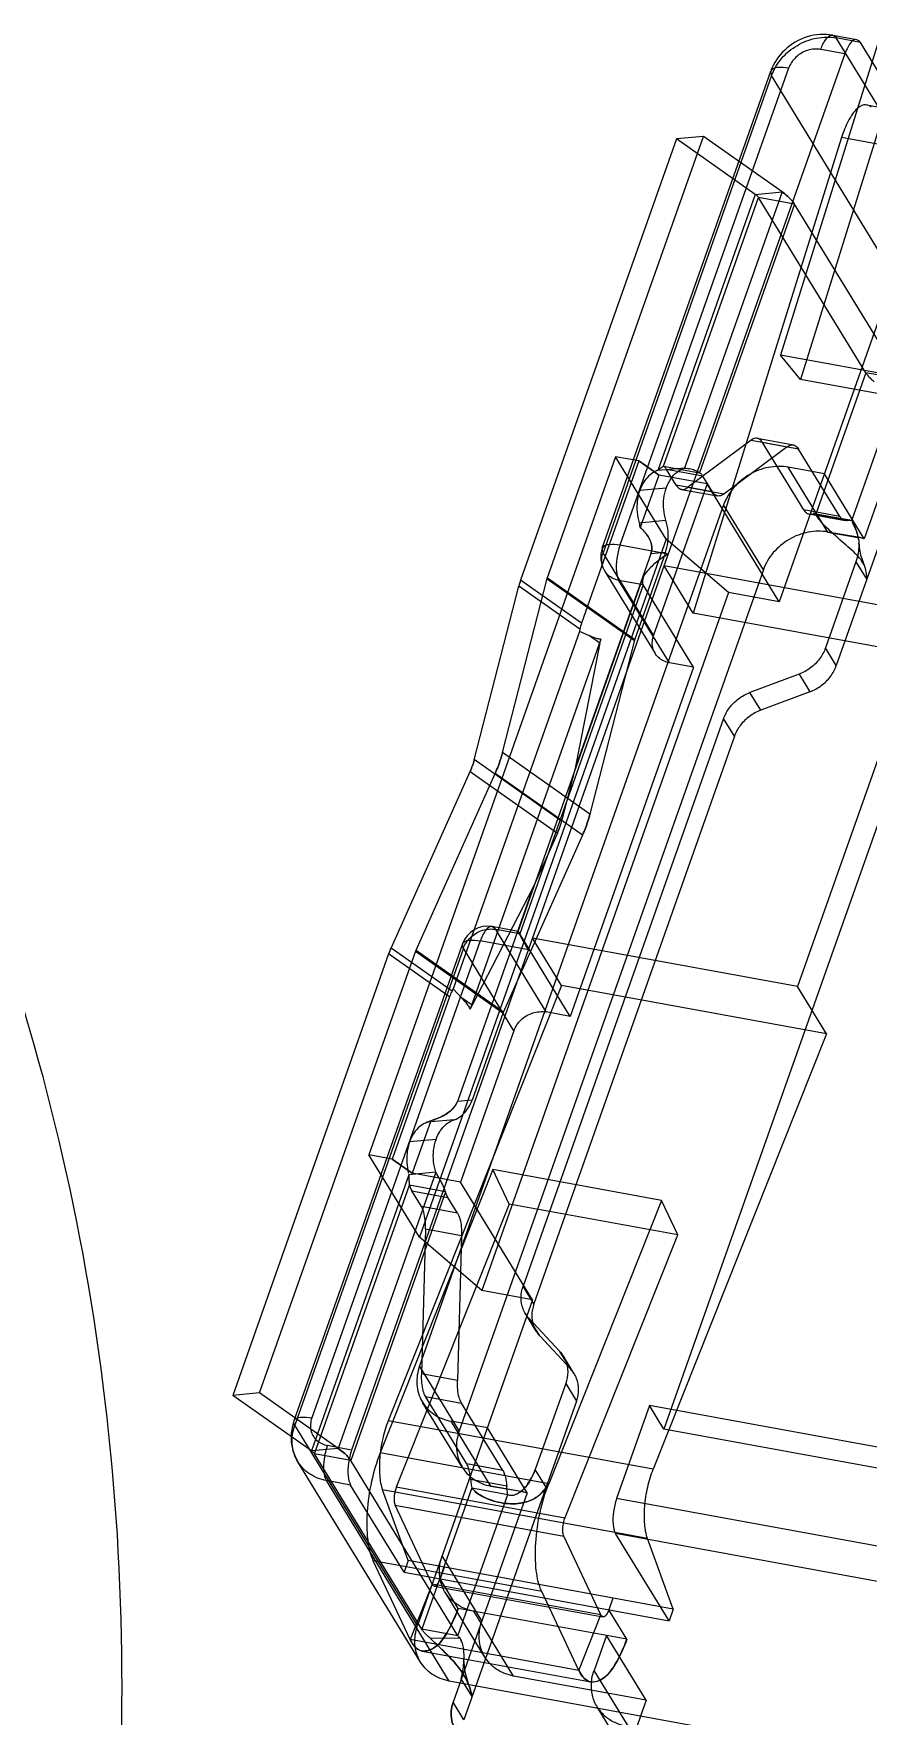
# Model space of a CAD drawing. Header units: millimetres. Extents: x 0 to 594, y 0 to 420.
# Drawn here: x 391.23 to 394.38, y 61.21 to 67.57 of the extents above; entities that cross this region are included whole.
import ezdxf

# ---------------------------------------------------------------- set-up
doc = ezdxf.new("R2010")
doc.units = ezdxf.units.MM
doc.header["$LTSCALE"] = 32.67
doc.layers.get('0').update_dxf_attribs({"linetype": 'CONTINUOUS'})

msp = doc.modelspace()

# ---------------------------------------------------------------- linework, layer by layer
at = {"color": 6, "linetype": 'CONTINUOUS'}
for p, q in [((394.2454, 67.568), (394.3364, 67.5513)), ((393.374, 65.6285), (394.0109, 67.4316)), ((394.3744, 67.3044), (395.376, 67.1211)), ((393.9598, 66.0442), (394.0964, 66.0192)), ((393.6734, 65.8513), (393.81, 65.8263)), ((394.155, 65.7581), (394.2916, 65.7331)), ((394.1766, 65.7594), (394.3132, 65.7344)), ((393.0561, 64.1796), (393.5279, 65.5154)), ((393.383, 65.5429), (393.5739, 65.2311)), ((393.0568, 64.1801), (392.9581, 64.1982)), ((392.8458, 64.1331), (392.2089, 62.3299)), ((393.1243, 62.6686), (393.0834, 62.7355)), ((393.2681, 62.5081), (393.2272, 62.575)), ((392.8449, 62.155), (392.6949, 62.4)), ((392.6873, 61.4181), (392.2237, 62.1755)), ((392.7389, 61.7058), (393.3763, 61.5891)), ((392.9305, 61.4369), (392.7805, 61.682)), ((392.6939, 61.4599), (393.3313, 61.3432)), ((393.5047, 61.0041), (393.3547, 61.2491))]:
    msp.add_line(p, q, dxfattribs=at)
at = {"color": 7, "linetype": 'CONTINUOUS'}
for p, q in [((394.3495, 67.5409), (394.2584, 67.5576)), ((394.7221, 66.8001), (394.2584, 67.5576)), ((394.2911, 67.4975), (392.4269, 62.2199)), ((394.4137, 67.5287), (394.0482, 66.3585)), ((394.2911, 67.4975), (394.2001, 67.5142)), ((394.5513, 67.2112), (394.3495, 67.5409)), ((394.078, 67.4429), (393.441, 65.6397)), ((394.4884, 67.4369), (394.1229, 66.2667)), ((394.0142, 67.415), (393.3772, 65.6118)), ((394.4778, 66.6576), (394.0142, 67.415)), ((393.655, 67.1763), (393.0656, 65.5079)), ((393.166, 65.5144), (393.7564, 67.1856)), ((393.7564, 67.1856), (393.655, 67.1763)), ((393.9526, 66.9663), (393.655, 67.1763)), ((394.2786, 67.1811), (393.7172, 65.3833)), ((394.054, 66.9756), (393.7564, 67.1856)), ((395.2802, 66.9978), (394.2786, 67.1811)), ((393.9526, 66.9663), (393.5838, 65.9222)), ((393.6056, 65.9391), (393.9643, 66.9548)), ((394.054, 66.9756), (393.6852, 65.9315)), ((394.1009, 66.9298), (393.7421, 65.9141)), ((393.9526, 66.9663), (394.0541, 66.9756)), ((394.1009, 66.9298), (393.9643, 66.9548)), ((394.37, 66.2922), (393.9643, 66.9548)), ((394.5065, 66.2672), (394.1009, 66.9298)), ((395.223, 66.8732), (393.6074, 62.2993)), ((394.4778, 66.6576), (394.0429, 65.4261)), ((394.6434, 66.4565), (394.3638, 65.6648)), ((394.6856, 66.2418), (394.0482, 66.3585)), ((394.1229, 66.2667), (394.0482, 66.3585)), ((394.6843, 66.3897), (394.2587, 65.1848)), ((394.37, 66.2922), (394.1813, 65.758)), ((394.5065, 66.2672), (394.37, 66.2922)), ((394.7603, 66.15), (394.1229, 66.2667)), ((394.3178, 65.733), (394.5065, 66.2672)), ((393.9368, 66.0372), (393.6964, 65.8583)), ((393.9368, 66.0372), (394.0734, 66.0122)), ((394.116, 66.0036), (393.9794, 66.0286)), ((394.1354, 65.7737), (393.9794, 66.0286)), ((393.4242, 65.9746), (392.4921, 63.3358)), ((393.5122, 65.9585), (393.4242, 65.9746)), ((393.6151, 65.6627), (393.4242, 65.9746)), ((394.0734, 66.0122), (393.833, 65.8333)), ((394.272, 65.7487), (394.116, 66.0036)), ((393.5122, 65.9585), (393.2957, 65.3456)), ((393.5122, 65.9585), (393.5712, 65.917)), ((393.571, 65.9169), (393.5122, 65.9585)), ((393.588, 65.905), (393.5179, 65.7066)), ((393.5712, 65.917), (393.588, 65.905)), ((393.588, 65.905), (393.5715, 65.917)), ((393.6852, 65.9315), (393.5838, 65.9222)), ((393.7701, 65.8717), (393.588, 65.905)), ((393.6056, 65.9391), (393.7421, 65.9141)), ((393.7539, 65.9016), (393.6173, 65.9266)), ((393.6538, 65.8669), (393.6173, 65.9266)), ((393.7904, 65.8419), (393.7539, 65.9016)), ((394.2137, 65.9099), (394.0772, 65.9349)), ((394.2272, 65.6899), (394.0772, 65.9349)), ((394.3638, 65.6648), (394.2137, 65.9099)), ((393.6158, 65.8563), (393.5156, 65.8471)), ((393.7701, 65.8717), (393.5682, 65.2999)), ((393.7904, 65.8419), (393.6538, 65.8669)), ((393.833, 65.8333), (393.6964, 65.8583)), ((394.0429, 65.4261), (393.7701, 65.8717)), ((393.8329, 65.7923), (392.6833, 62.5378)), ((393.9829, 65.5473), (393.8329, 65.7923)), ((394.272, 65.7487), (394.1354, 65.7737)), ((393.5134, 65.7251), (393.6144, 65.7344)), ((394.1658, 65.7587), (394.3024, 65.7337)), ((394.3178, 65.733), (394.1813, 65.758)), ((393.6151, 65.6627), (392.683, 63.0239)), ((393.8512, 65.4612), (393.6151, 65.6627)), ((394.3397, 65.6706), (394.2272, 65.6899)), ((394.2272, 65.6899), (394.3403, 65.6691)), ((393.5582, 65.6074), (393.2722, 64.7977)), ((393.5682, 65.2999), (393.3772, 65.6118)), ((393.6231, 65.6064), (393.441, 65.6397)), ((393.6131, 65.6125), (393.4962, 65.2814)), ((393.6131, 65.6125), (393.5582, 65.6074)), ((393.9829, 65.5473), (392.8334, 62.2927)), ((393.167, 65.5172), (393.4972, 65.2842)), ((394.6092, 65.379), (393.6076, 65.5624)), ((393.7172, 65.3833), (393.6076, 65.5624)), ((394.3327, 65.5769), (394.2178, 65.2517)), ((394.3327, 65.5769), (394.3736, 65.5101)), ((392.8902, 64.8288), (393.0588, 65.4856)), ((393.8512, 65.4612), (392.9191, 62.8224)), ((392.997, 64.856), (393.166, 65.5144)), ((393.2894, 65.3228), (393.0588, 65.4856)), ((393.5283, 65.4905), (393.0622, 64.1711)), ((393.2957, 65.3456), (393.0656, 65.5079)), ((393.4955, 65.2786), (393.1653, 65.5116)), ((393.5283, 65.4905), (393.4372, 65.5072)), ((393.6281, 65.1953), (393.4372, 65.5072)), ((393.7192, 65.1786), (393.5283, 65.4905)), ((394.0429, 65.4261), (393.8512, 65.4612)), ((394.7188, 65.1999), (393.7172, 65.3833)), ((394.6092, 65.379), (394.1121, 63.9717)), ((393.2876, 65.3135), (392.8108, 63.9635)), ((393.369, 65.285), (392.8749, 63.8862)), ((393.3651, 65.2694), (393.2722, 64.7977)), ((393.2894, 65.3228), (393.2876, 65.3135)), ((393.3254, 65.2974), (393.2876, 65.3135)), ((393.3651, 65.2694), (393.3254, 65.2974)), ((393.4962, 65.2814), (393.3271, 64.623)), ((394.2587, 65.1848), (394.2178, 65.2517)), ((393.7192, 65.1786), (393.2532, 63.8592)), ((393.7192, 65.1786), (393.6281, 65.1953)), ((394.1182, 65.153), (393.9322, 65.0832)), ((394.1182, 65.153), (394.1591, 65.0862)), ((393.9731, 65.0164), (393.9322, 65.0832)), ((394.1591, 65.0862), (393.9731, 65.0164)), ((393.8326, 64.9845), (393.0747, 62.8388)), ((393.8735, 64.9177), (393.8326, 64.9845)), ((393.8735, 64.9177), (393.1156, 62.772)), ((393.2206, 64.5969), (392.8905, 64.8299)), ((393.3271, 64.623), (392.997, 64.856)), ((392.5756, 64.1174), (392.8746, 64.7851)), ((392.6689, 64.107), (392.9693, 64.7774)), ((392.8746, 64.7851), (393.2048, 64.5521)), ((393.2994, 64.5445), (392.9693, 64.7774)), ((393.2722, 64.7977), (393.2206, 64.5969)), ((393.2994, 64.5445), (392.9991, 63.874)), ((393.2048, 64.5521), (393.1132, 64.3476)), ((393.1132, 64.3476), (392.8272, 63.5379)), ((393.1132, 64.3476), (392.8819, 63.9013)), ((393.0622, 64.1711), (392.9712, 64.1878)), ((393.1621, 63.8759), (392.9712, 64.1878)), ((392.8491, 64.1165), (392.2121, 62.3133)), ((392.9128, 64.1444), (392.2759, 62.3412)), ((392.8062, 63.9547), (392.5756, 64.1174)), ((393.04, 63.8046), (392.8491, 64.1165)), ((393.0949, 64.111), (392.9128, 64.1444)), ((393.2532, 63.8592), (393.0622, 64.1711)), ((394.1121, 63.9717), (393.1105, 64.155)), ((393.2201, 63.9759), (393.1105, 64.155)), ((392.5665, 64.0949), (391.9772, 62.4265)), ((392.0786, 62.4358), (392.6689, 64.107)), ((392.7966, 63.9326), (392.5665, 64.0949)), ((392.9981, 63.8712), (392.6679, 64.1042)), ((392.6702, 64.1098), (393.0003, 63.8768)), ((393.2201, 63.9759), (392.5653, 62.3307)), ((392.7966, 63.9326), (392.5801, 63.3196)), ((392.8108, 63.9635), (392.8062, 63.9547)), ((392.8421, 63.9293), (392.8108, 63.9635)), ((392.8819, 63.9013), (392.8421, 63.9293)), ((394.2217, 63.7926), (393.2201, 63.9759)), ((394.2217, 63.7926), (394.1121, 63.9717)), ((392.9991, 63.874), (392.8821, 63.5429)), ((393.2532, 63.8592), (393.1621, 63.8759)), ((393.04, 63.8046), (392.838, 63.2329)), ((394.2217, 63.7926), (393.5669, 62.1473)), ((392.8821, 63.5429), (392.8272, 63.5379)), ((392.726, 63.4646), (392.6559, 63.2662)), ((392.814, 63.4682), (392.7129, 63.4589)), ((392.7458, 63.3934), (392.6456, 63.3842)), ((392.5801, 63.3196), (392.4921, 63.3358)), ((392.683, 63.0239), (392.4921, 63.3358)), ((392.6391, 63.2782), (392.5801, 63.3196)), ((392.5801, 63.3196), (392.6389, 63.2781)), ((392.6436, 63.2605), (392.2748, 62.2164)), ((392.745, 63.2698), (392.3762, 62.2257)), ((392.9608, 63.2799), (392.5346, 62.2089)), ((392.6559, 63.2662), (392.6391, 63.2782)), ((392.6394, 63.2782), (392.6559, 63.2662)), ((392.745, 63.2698), (392.6436, 63.2605)), ((392.838, 63.2329), (392.6559, 63.2662)), ((393.1108, 62.7873), (392.838, 63.2329)), ((393.5982, 63.1632), (392.9608, 63.2799)), ((393.0219, 63.1497), (392.9608, 63.2799)), ((392.2866, 62.205), (392.6454, 63.2207)), ((392.7819, 63.1957), (392.4232, 62.18)), ((392.7819, 63.1957), (392.6454, 63.2207)), ((392.6541, 63.1998), (392.7907, 63.1748)), ((392.6906, 63.1401), (392.6541, 63.1998)), ((392.8272, 63.1151), (392.7907, 63.1748)), ((393.5982, 63.1632), (393.1719, 62.0923)), ((393.6593, 63.0331), (393.5982, 63.1632)), ((393.0219, 63.1497), (392.5957, 62.0788)), ((392.8272, 63.1151), (392.6906, 63.1401)), ((393.6593, 63.0331), (393.0219, 63.1497)), ((392.7059, 63.0542), (392.6903, 62.5081)), ((392.8425, 63.0292), (392.7059, 63.0542)), ((392.9191, 62.8224), (392.683, 63.0239)), ((392.8425, 63.0292), (392.8268, 62.4831)), ((393.2318, 61.9589), (393.6593, 63.0331)), ((393.1108, 62.7873), (392.6758, 61.5559)), ((393.1108, 62.7873), (392.9191, 62.8224)), ((393.1156, 62.772), (393.0747, 62.8388)), ((393.2138, 62.5926), (393.0967, 62.7179)), ((393.1377, 62.651), (393.0967, 62.7179)), ((393.2547, 62.5257), (393.1377, 62.651)), ((393.2547, 62.5257), (393.2138, 62.5926)), ((392.8334, 62.2927), (392.6833, 62.5378)), ((392.8268, 62.4831), (392.6903, 62.5081)), ((393.2358, 62.4716), (393.121, 62.1464)), ((393.2358, 62.4716), (393.2768, 62.4048)), ((392.0786, 62.4358), (391.9772, 62.4265)), ((392.2748, 62.2164), (391.9772, 62.4265)), ((392.3762, 62.2257), (392.0786, 62.4358)), ((392.7055, 62.4222), (392.8421, 62.3972)), ((392.8616, 62.1673), (392.7055, 62.4222)), ((393.2768, 62.4048), (392.8512, 61.2)), ((392.9981, 62.1423), (392.8421, 62.3972)), ((393.5528, 62.3884), (393.4285, 62.0365)), ((396.1023, 61.9217), (393.5528, 62.3884)), ((393.6074, 62.2993), (393.5528, 62.3884)), ((392.6758, 61.5559), (392.2121, 62.3133)), ((393.5669, 62.1473), (392.5653, 62.3307)), ((392.9399, 62.3035), (392.8033, 62.3285)), ((392.9533, 62.0835), (392.8033, 62.3285)), ((393.0899, 62.0585), (392.9399, 62.3035)), ((396.1569, 61.8326), (393.6074, 62.2993)), ((392.3763, 62.2257), (392.2748, 62.2164)), ((392.4269, 62.2199), (392.3359, 62.2366)), ((393.1719, 62.0923), (392.5346, 62.2089)), ((392.4232, 62.18), (392.2866, 62.205)), ((392.6922, 61.5423), (392.2866, 62.205)), ((392.8288, 61.5173), (392.4232, 62.18)), ((392.9981, 62.1423), (392.8616, 62.1673)), ((393.1619, 62.0796), (393.121, 62.1464)), ((392.4231, 62.0874), (392.3321, 62.104)), ((392.7958, 61.3466), (392.3321, 62.104)), ((392.625, 61.7577), (392.4231, 62.0874)), ((393.013, 62.0834), (392.8764, 62.1084)), ((392.9533, 62.0835), (393.0659, 62.0642)), ((393.0665, 62.0628), (392.9533, 62.0835)), ((393.5452, 61.8854), (392.5436, 62.0688)), ((392.6405, 61.8017), (392.5436, 62.0688)), ((393.2331, 61.9621), (392.5957, 62.0788)), ((392.8809, 62.0766), (392.6922, 61.5423)), ((393.0899, 62.0585), (392.8103, 61.2668)), ((392.8288, 61.5173), (393.0175, 62.0516)), ((392.8809, 62.0766), (393.0175, 62.0516)), ((395.978, 61.5698), (393.4285, 62.0365)), ((392.5913, 62.0109), (393.2287, 61.8942)), ((392.7313, 61.7131), (392.5913, 62.0109)), ((393.3686, 61.5964), (393.2287, 61.8942)), ((395.9742, 61.4373), (393.4247, 61.904)), ((393.6266, 61.5743), (393.4247, 61.904)), ((393.6421, 61.6183), (393.5452, 61.8854)), ((393.1453, 61.6849), (392.508, 61.8015)), ((392.6479, 61.5037), (392.508, 61.8015)), ((392.6405, 61.8017), (392.625, 61.7577)), ((393.6421, 61.6183), (392.6405, 61.8017)), ((392.7771, 61.7766), (392.7616, 61.7327)), ((392.919, 61.5747), (392.769, 61.8197)), ((392.625, 61.7577), (393.6266, 61.5743)), ((392.7313, 61.7131), (392.6479, 61.5037)), ((393.3686, 61.5964), (392.7313, 61.7131)), ((392.8297, 61.6213), (392.7616, 61.7327)), ((393.2853, 61.387), (393.1453, 61.6849)), ((393.4145, 61.66), (393.3989, 61.616)), ((393.4671, 61.5046), (392.8297, 61.6213)), ((393.039, 61.3654), (392.889, 61.6105)), ((393.2853, 61.387), (393.3686, 61.5964)), ((393.4671, 61.5046), (393.3989, 61.616)), ((393.6421, 61.6183), (393.6266, 61.5743)), ((392.8288, 61.5173), (392.6922, 61.5423)), ((392.8368, 61.5087), (392.7243, 61.5078)), ((393.3898, 61.5188), (393.3432, 61.3869)), ((393.5398, 61.2738), (393.3898, 61.5188)), ((393.2853, 61.387), (392.6479, 61.5037)), ((393.4932, 61.1418), (393.3432, 61.3869)), ((397.5306, 60.4799), (392.7958, 61.3466)), ((392.8823, 61.288), (392.8413, 61.3548)), ((393.5398, 61.2738), (393.039, 61.3654)), ((392.8512, 61.2), (392.8103, 61.2668)), ((393.5398, 61.2738), (393.4932, 61.1418))]:
    msp.add_line(p, q, dxfattribs=at)
at = {"color": 6, "linetype": 'CONTINUOUS'}
for points in [[(393.6619, 65.9294), (393.6605, 65.9292), (393.6528, 65.9304)], [(394.3678, 65.556), (394.3519, 65.6022), (394.344, 65.6479)], [(392.8715, 61.3269), (392.8558, 61.3802), (392.8515, 61.4285)]]:
    msp.add_lwpolyline(points, dxfattribs=at)
for centre, start, end in [((393.4683, 65.5951), 160.54551, 211.47308), ((392.9401, 64.0998), 79.62646, 160.54551)]:
    msp.add_arc(centre, 0.1, start, end, dxfattribs=at)
at = {"color": 7, "linetype": 'CONTINUOUS'}
for centre, radius, start, end in [((393.3169, 65.419), 0.2665, 160.50605, 165.52911), ((393.4497, 65.2911), 0.1634, 160.51527, 168.79443), ((393.4485, 65.2914), 0.1622, 160.48458, 168.82541), ((392.6042, 64.9065), 0.2965, 335.82092, 340.51457), ((392.9347, 64.6734), 0.2961, 335.81607, 340.51596), ((392.846, 63.996), 0.2965, 155.82092, 160.51457), ((392.9613, 63.8742), 0.1748, 152.5665, 160.48182), ((392.9601, 63.8747), 0.1735, 152.53676, 160.51135)]:
    msp.add_arc(centre, radius, start, end, dxfattribs=at)
at = {"color": 6, "linetype": 'CONTINUOUS'}
for points, knots in [([(394.2454, 67.568), (394.2136, 67.5738), (394.1456, 67.569), (394.0591, 67.5183), (394.0216, 67.4618), (394.0109, 67.4316)], [0, 0, 0, 0, 0.332051, 0.670666, 1, 1, 1, 1]), ([(392.2089, 62.3299), (392.2028, 62.3127), (392.1956, 62.277), (392.2008, 62.2232), (392.2146, 62.1904), (392.2237, 62.1755)], [0, 0, 0, 0, 0.342513, 0.673904, 1, 1, 1, 1])]:
    msp.add_open_spline(points, degree=3, knots=knots, dxfattribs=at)
at = {"color": 7, "linetype": 'CONTINUOUS'}
for points, knots in [([(394.0142, 67.415), (394.0225, 67.4386), (394.0491, 67.4835), (394.1092, 67.5333), (394.182, 67.5611), (394.234, 67.5621), (394.2584, 67.5576)], [0, 0, 0, 0, 0.245985, 0.501157, 0.755669, 1, 1, 1, 1]), ([(394.2001, 67.5142), (394.2048, 67.5276), (394.2136, 67.5473), (394.2376, 67.5742), (394.2548, 67.5635), (394.2584, 67.5576)], [0, 0, 0, 0, 0.47385, 0.770057, 1, 1, 1, 1]), ([(394.3495, 67.5409), (394.3456, 67.5466), (394.3288, 67.5576), (394.3045, 67.5306), (394.2961, 67.5109), (394.2911, 67.4975)], [0, 0, 0, 0, 0.230594, 0.524604, 1, 1, 1, 1]), ([(394.2001, 67.5142), (394.1836, 67.5166), (394.1486, 67.5144), (394.1033, 67.4879), (394.0841, 67.4585), (394.078, 67.4429)], [0, 0, 0, 0, 0.329559, 0.668261, 1, 1, 1, 1]), ([(394.078, 67.4429), (394.0642, 67.4454), (394.0436, 67.4478), (394.0085, 67.4405), (394.0107, 67.4207), (394.0142, 67.415)], [0, 0, 0, 0, 0.47923, 0.770369, 1, 1, 1, 1]), ([(394.3901, 67.2964), (394.3831, 67.3026), (394.3591, 67.3093), (394.3269, 67.2823), (394.2997, 67.2394), (394.2852, 67.2022), (394.2786, 67.1811)], [0, 0, 0, 0, 0.154022, 0.349908, 0.636553, 1, 1, 1, 1]), ([(394.1009, 66.9298), (394.0977, 66.9351), (394.0894, 66.9457), (394.0736, 66.9609), (394.061, 66.9706), (394.054, 66.9756)], [0, 0, 0, 0, 0.279921, 0.609851, 1, 1, 1, 1]), ([(394.0541, 66.9756), (394.061, 66.9706), (394.0736, 66.9609), (394.0894, 66.9457), (394.0977, 66.9351), (394.1009, 66.9298)], [0, 0, 0, 0, 0.389729, 0.719898, 1, 1, 1, 1]), ([(394.37, 66.2922), (394.3724, 66.2883), (394.3783, 66.2803), (394.3891, 66.2688), (394.3975, 66.2614), (394.4021, 66.2576)], [0, 0, 0, 0, 0.292575, 0.626272, 1, 1, 1, 1]), ([(393.9794, 66.0286), (393.9763, 66.0336), (393.9691, 66.0425), (393.9515, 66.0462), (393.9415, 66.0406), (393.9368, 66.0372)], [0, 0, 0, 0, 0.354137, 0.651131, 1, 1, 1, 1]), ([(394.0734, 66.0122), (394.0781, 66.0156), (394.0881, 66.0212), (394.1057, 66.0175), (394.1129, 66.0086), (394.116, 66.0036)], [0, 0, 0, 0, 0.348869, 0.645863, 1, 1, 1, 1]), ([(393.5715, 65.917), (393.5632, 65.9127), (393.5472, 65.901), (393.5282, 65.8767), (393.5192, 65.8574), (393.5156, 65.8471)], [0, 0, 0, 0, 0.307591, 0.640537, 1, 1, 1, 1]), ([(393.5712, 65.917), (393.563, 65.9127), (393.5471, 65.9009), (393.5282, 65.8768), (393.5192, 65.8574), (393.5156, 65.8471)], [0, 0, 0, 0, 0.305865, 0.639626, 1, 1, 1, 1]), ([(393.5838, 65.9222), (393.5864, 65.9248), (393.5915, 65.9294), (393.5988, 65.935), (393.6035, 65.9379), (393.6056, 65.9391)], [0, 0, 0, 0, 0.403554, 0.739539, 1, 1, 1, 1]), ([(393.6158, 65.8563), (393.6201, 65.8683), (393.6308, 65.8906), (393.6547, 65.9172), (393.6749, 65.9282), (393.6852, 65.9315)], [0, 0, 0, 0, 0.361761, 0.693615, 1, 1, 1, 1]), ([(393.6852, 65.9315), (393.6931, 65.9311), (393.7076, 65.9294), (393.7269, 65.9232), (393.7378, 65.9174), (393.7421, 65.9141)], [0, 0, 0, 0, 0.391991, 0.725754, 1, 1, 1, 1]), ([(394.0772, 65.9349), (394.0525, 65.9389), (394.0006, 65.9386), (393.9281, 65.9105), (393.8678, 65.8611), (393.8418, 65.8159), (393.8329, 65.7923)], [0, 0, 0, 0, 0.24636, 0.498843, 0.751975, 1, 1, 1, 1]), ([(390.9713, 57.9883), (391.2062, 58.6531), (391.5419, 60.0119), (391.6047, 62.081), (391.2141, 64.0652), (390.657, 65.2802), (390.3144, 65.8399)], [0, 0, 0, 0, 0.260152, 0.512223, 0.757894, 1, 1, 1, 1]), ([(393.5156, 65.8471), (393.5111, 65.8344), (393.505, 65.8075), (393.5043, 65.766), (393.5094, 65.7384), (393.5134, 65.7251)], [0, 0, 0, 0, 0.325745, 0.6632, 1, 1, 1, 1]), ([(393.6144, 65.7344), (393.6104, 65.7477), (393.6049, 65.7752), (393.6053, 65.8167), (393.6113, 65.8436), (393.6158, 65.8563)], [0, 0, 0, 0, 0.337168, 0.674466, 1, 1, 1, 1]), ([(393.6538, 65.8669), (393.6569, 65.8619), (393.6641, 65.8529), (393.6817, 65.8493), (393.6917, 65.8548), (393.6964, 65.8583)], [0, 0, 0, 0, 0.354137, 0.651131, 1, 1, 1, 1]), ([(393.833, 65.8333), (393.8283, 65.8298), (393.8183, 65.8243), (393.8007, 65.8279), (393.7934, 65.8369), (393.7904, 65.8419)], [0, 0, 0, 0, 0.348869, 0.645863, 1, 1, 1, 1]), ([(394.1354, 65.7737), (394.1378, 65.7698), (394.143, 65.763), (394.1542, 65.7571), (394.1622, 65.7577), (394.1658, 65.7587)], [0, 0, 0, 0, 0.375564, 0.689369, 1, 1, 1, 1]), ([(393.5179, 65.7066), (393.5288, 65.6966), (393.5468, 65.6775), (393.5632, 65.6424), (393.5611, 65.6185), (393.5582, 65.6074)], [0, 0, 0, 0, 0.391127, 0.693898, 1, 1, 1, 1]), ([(393.5582, 65.6074), (393.5615, 65.6184), (393.5633, 65.6423), (393.5471, 65.6774), (393.529, 65.6968), (393.5179, 65.7066)], [0, 0, 0, 0, 0.304506, 0.607272, 1, 1, 1, 1]), ([(393.6131, 65.6125), (393.6175, 65.6251), (393.6236, 65.6521), (393.624, 65.6936), (393.6185, 65.7211), (393.6144, 65.7344)], [0, 0, 0, 0, 0.325534, 0.662832, 1, 1, 1, 1]), ([(394.3736, 65.5101), (394.3748, 65.5288), (394.3677, 65.5704), (394.3213, 65.6192), (394.2692, 65.6631), (394.2187, 65.7081), (394.1904, 65.7401), (394.1813, 65.758)], [0, 0, 0, 0, 0.174798, 0.36937, 0.609862, 0.813213, 1, 1, 1, 1]), ([(394.3024, 65.7337), (394.2988, 65.7327), (394.2908, 65.7321), (394.2796, 65.738), (394.2744, 65.7448), (394.272, 65.7487)], [0, 0, 0, 0, 0.310631, 0.624436, 1, 1, 1, 1]), ([(394.3178, 65.733), (394.3196, 65.7274), (394.3252, 65.7152), (394.3355, 65.695), (394.3387, 65.6783), (394.3403, 65.6691)], [0, 0, 0, 0, 0.258711, 0.589091, 1, 1, 1, 1]), ([(394.3414, 65.6711), (394.3393, 65.6797), (394.3344, 65.6952), (394.3251, 65.7152), (394.3196, 65.7274), (394.3178, 65.733)], [0, 0, 0, 0, 0.397963, 0.735162, 1, 1, 1, 1]), ([(393.441, 65.6397), (393.4273, 65.6422), (393.4067, 65.6446), (393.3716, 65.6373), (393.3737, 65.6175), (393.3772, 65.6118)], [0, 0, 0, 0, 0.47923, 0.770369, 1, 1, 1, 1]), ([(394.2272, 65.6899), (394.2028, 65.6943), (394.1508, 65.6934), (394.078, 65.6656), (394.0179, 65.6157), (393.9913, 65.5708), (393.9829, 65.5473)], [0, 0, 0, 0, 0.244331, 0.498843, 0.754015, 1, 1, 1, 1]), ([(394.3403, 65.6691), (394.3432, 65.6601), (394.3462, 65.6399), (394.3415, 65.6088), (394.3362, 65.5876), (394.3327, 65.5769)], [0, 0, 0, 0, 0.303785, 0.639054, 1, 1, 1, 1]), ([(394.3403, 65.6691), (394.3432, 65.6602), (394.3452, 65.64), (394.3412, 65.609), (394.3358, 65.5878), (394.3327, 65.5769)], [0, 0, 0, 0, 0.301359, 0.636604, 1, 1, 1, 1]), ([(394.3638, 65.6648), (394.361, 65.6653), (394.3555, 65.6665), (394.3477, 65.6692), (394.3423, 65.6702), (394.3397, 65.6706)], [0, 0, 0, 0, 0.336207, 0.685235, 1, 1, 1, 1]), ([(394.3638, 65.6648), (394.361, 65.6653), (394.3535, 65.667), (394.3461, 65.6694), (394.3414, 65.6711)], [0, 0, 0, 0, 0.357328, 1, 1, 1, 1]), ([(393.4372, 65.5072), (393.4221, 65.5099), (393.393, 65.5233), (393.369, 65.5653), (393.3721, 65.5973), (393.3772, 65.6118)], [0, 0, 0, 0, 0.337039, 0.660497, 1, 1, 1, 1]), ([(393.441, 65.6397), (393.4353, 65.6236), (393.4277, 65.5908), (393.4258, 65.5459), (393.4311, 65.5172), (393.4372, 65.5072)], [0, 0, 0, 0, 0.379693, 0.73854, 1, 1, 1, 1]), ([(393.6231, 65.6064), (393.6078, 65.597), (393.5793, 65.5785), (393.5466, 65.5469), (393.5259, 65.5184), (393.5246, 65.4971), (393.5283, 65.4905)], [0, 0, 0, 0, 0.339639, 0.640569, 0.85773, 1, 1, 1, 1]), ([(393.0656, 65.5079), (393.0647, 65.5051), (393.0628, 65.4996), (393.0601, 65.4906), (393.0585, 65.4843), (393.0576, 65.4808)], [0, 0, 0, 0, 0.312036, 0.619136, 1, 1, 1, 1]), ([(393.369, 65.285), (393.3645, 65.2851), (393.3552, 65.2863), (393.3408, 65.2912), (393.3308, 65.2951), (393.3254, 65.2974)], [0, 0, 0, 0, 0.293981, 0.61475, 1, 1, 1, 1]), ([(393.6281, 65.1953), (393.6131, 65.1986), (393.584, 65.2112), (393.5597, 65.2535), (393.5635, 65.2851), (393.5682, 65.2999)], [0, 0, 0, 0, 0.33817, 0.659239, 1, 1, 1, 1]), ([(394.2178, 65.2517), (394.2126, 65.237), (394.197, 65.2087), (394.1624, 65.1746), (394.1335, 65.1588), (394.1182, 65.153)], [0, 0, 0, 0, 0.324503, 0.66068, 1, 1, 1, 1]), ([(394.1591, 65.0862), (394.1744, 65.0919), (394.2033, 65.1077), (394.238, 65.1418), (394.2535, 65.1701), (394.2587, 65.1848)], [0, 0, 0, 0, 0.33932, 0.675497, 1, 1, 1, 1]), ([(393.8326, 64.9845), (393.8378, 64.9992), (393.8534, 65.0276), (393.8881, 65.0616), (393.917, 65.0775), (393.9322, 65.0832)], [0, 0, 0, 0, 0.324503, 0.66068, 1, 1, 1, 1]), ([(393.9731, 65.0164), (393.9579, 65.0106), (393.929, 64.9948), (393.8943, 64.9607), (393.8787, 64.9324), (393.8735, 64.9177)], [0, 0, 0, 0, 0.33932, 0.675497, 1, 1, 1, 1]), ([(392.8902, 64.8288), (392.8888, 64.8236), (392.8858, 64.8132), (392.8801, 64.7975), (392.8756, 64.7871), (392.8732, 64.7818)], [0, 0, 0, 0, 0.320867, 0.649211, 1, 1, 1, 1]), ([(392.8905, 64.8299), (392.8898, 64.8272), (392.8884, 64.8221), (392.8861, 64.8146), (392.8845, 64.8099), (392.8837, 64.8076)], [0, 0, 0, 0, 0.36499, 0.680384, 1, 1, 1, 1]), ([(392.9693, 64.7774), (392.9731, 64.7861), (392.9804, 64.8035), (392.9897, 64.8297), (392.9948, 64.8472), (392.997, 64.856)], [0, 0, 0, 0, 0.341734, 0.675522, 1, 1, 1, 1]), ([(392.9851, 64.8169), (392.9835, 64.8125), (392.9803, 64.8037), (392.975, 64.7905), (392.9712, 64.7818), (392.9693, 64.7774)], [0, 0, 0, 0, 0.329553, 0.663007, 1, 1, 1, 1]), ([(392.997, 64.856), (392.9959, 64.8516), (392.9935, 64.8429), (392.9895, 64.8299), (392.9866, 64.8212), (392.9851, 64.8169)], [0, 0, 0, 0, 0.328371, 0.661811, 1, 1, 1, 1]), ([(393.2048, 64.5521), (393.207, 64.557), (393.2111, 64.5669), (393.2164, 64.5819), (393.2194, 64.5919), (393.2206, 64.5969)], [0, 0, 0, 0, 0.341734, 0.675522, 1, 1, 1, 1]), ([(393.2138, 64.5746), (393.2147, 64.5771), (393.2164, 64.582), (393.2186, 64.5895), (393.22, 64.5945), (393.2206, 64.5969)], [0, 0, 0, 0, 0.338189, 0.671629, 1, 1, 1, 1]), ([(393.3271, 64.623), (393.3249, 64.6143), (393.3198, 64.5967), (393.3105, 64.5705), (393.3033, 64.5531), (393.2994, 64.5445)], [0, 0, 0, 0, 0.324478, 0.658266, 1, 1, 1, 1]), ([(393.2994, 64.5445), (393.3013, 64.5488), (393.3051, 64.5575), (393.3104, 64.5707), (393.3136, 64.5795), (393.3152, 64.5839)], [0, 0, 0, 0, 0.336993, 0.670447, 1, 1, 1, 1]), ([(393.3152, 64.5839), (393.3167, 64.5882), (393.3197, 64.5969), (393.3236, 64.61), (393.326, 64.6187), (393.3271, 64.623)], [0, 0, 0, 0, 0.338189, 0.671629, 1, 1, 1, 1]), ([(392.8491, 64.1165), (392.8546, 64.1322), (392.8747, 64.1615), (392.9196, 64.1878), (392.9548, 64.1908), (392.9712, 64.1878)], [0, 0, 0, 0, 0.330412, 0.671636, 1, 1, 1, 1]), ([(392.9712, 64.1878), (392.9676, 64.1937), (392.9503, 64.2044), (392.9263, 64.1774), (392.9176, 64.1578), (392.9128, 64.1444)], [0, 0, 0, 0, 0.229943, 0.52615, 1, 1, 1, 1]), ([(393.0622, 64.1711), (393.0602, 64.174), (393.0533, 64.185), (393.0659, 64.1624), (393.0748, 64.1457), (393.0883, 64.1233), (393.0949, 64.111)], [0, 0, 0, 0, 0.118759, 0.220311, 0.532608, 1, 1, 1, 1]), ([(393.0949, 64.111), (393.0877, 64.123), (393.0756, 64.1462), (393.0653, 64.1622), (393.0539, 64.1852), (393.0605, 64.1742), (393.0622, 64.1711)], [0, 0, 0, 0, 0.467625, 0.782225, 0.881632, 1, 1, 1, 1]), ([(392.5777, 64.1223), (392.5761, 64.1187), (392.5733, 64.1125), (392.5696, 64.1033), (392.5675, 64.0977), (392.5665, 64.0949)], [0, 0, 0, 0, 0.391138, 0.697544, 1, 1, 1, 1]), ([(392.8491, 64.1165), (392.8456, 64.1222), (392.8434, 64.142), (392.8785, 64.1492), (392.8991, 64.1469), (392.9128, 64.1444)], [0, 0, 0, 0, 0.229631, 0.52077, 1, 1, 1, 1]), ([(392.8421, 63.9293), (392.8467, 63.9244), (392.8549, 63.915), (392.8663, 63.901), (392.8723, 63.8912), (392.8749, 63.8862)], [0, 0, 0, 0, 0.369605, 0.688062, 1, 1, 1, 1]), ([(393.04, 63.8046), (393.0461, 63.8202), (393.0653, 63.8496), (393.1106, 63.8761), (393.1456, 63.8783), (393.1621, 63.8759)], [0, 0, 0, 0, 0.331611, 0.670314, 1, 1, 1, 1]), ([(392.8272, 63.5379), (392.8221, 63.5265), (392.8073, 63.5046), (392.771, 63.4805), (392.7424, 63.4697), (392.726, 63.4646)], [0, 0, 0, 0, 0.29056, 0.60043, 1, 1, 1, 1]), ([(392.726, 63.4646), (392.7424, 63.4694), (392.771, 63.4803), (392.8073, 63.5043), (392.8225, 63.5263), (392.8272, 63.5379)], [0, 0, 0, 0, 0.398339, 0.708419, 1, 1, 1, 1]), ([(392.814, 63.4682), (392.824, 63.4716), (392.8439, 63.4827), (392.8673, 63.5091), (392.8779, 63.5311), (392.8821, 63.5429)], [0, 0, 0, 0, 0.306622, 0.638593, 1, 1, 1, 1]), ([(392.7129, 63.4589), (392.7029, 63.4555), (392.6834, 63.4443), (392.6603, 63.4179), (392.6498, 63.3961), (392.6456, 63.3842)], [0, 0, 0, 0, 0.304636, 0.636695, 1, 1, 1, 1]), ([(392.7458, 63.3934), (392.75, 63.4052), (392.7606, 63.4272), (392.784, 63.4536), (392.8039, 63.4647), (392.814, 63.4682)], [0, 0, 0, 0, 0.361407, 0.693378, 1, 1, 1, 1]), ([(392.6456, 63.3842), (392.6418, 63.3732), (392.6361, 63.3501), (392.6341, 63.3142), (392.637, 63.2901), (392.6394, 63.2782)], [0, 0, 0, 0, 0.324913, 0.661294, 1, 1, 1, 1]), ([(392.6456, 63.3842), (392.6417, 63.3733), (392.6361, 63.3501), (392.6342, 63.3142), (392.6368, 63.2901), (392.6391, 63.2782)], [0, 0, 0, 0, 0.324902, 0.661303, 1, 1, 1, 1]), ([(392.745, 63.2698), (392.7408, 63.2832), (392.735, 63.3111), (392.7352, 63.3532), (392.7413, 63.3805), (392.7458, 63.3934)], [0, 0, 0, 0, 0.336928, 0.67435, 1, 1, 1, 1]), ([(392.6454, 63.2207), (392.6453, 63.2248), (392.645, 63.2333), (392.6441, 63.2465), (392.6437, 63.2557), (392.6436, 63.2605)], [0, 0, 0, 0, 0.306975, 0.641578, 1, 1, 1, 1]), ([(392.7819, 63.1957), (392.7794, 63.2034), (392.7728, 63.2195), (392.7598, 63.2439), (392.7502, 63.2608), (392.745, 63.2698)], [0, 0, 0, 0, 0.294475, 0.626832, 1, 1, 1, 1]), ([(392.6454, 63.2207), (392.6461, 63.2181), (392.6484, 63.2109), (392.6516, 63.2039), (392.6541, 63.1998)], [0, 0, 0, 0, 0.362602, 1, 1, 1, 1]), ([(392.7907, 63.1748), (392.7882, 63.1789), (392.785, 63.1859), (392.7827, 63.1931), (392.7819, 63.1957)], [0, 0, 0, 0, 0.637401, 1, 1, 1, 1]), ([(392.7059, 63.0542), (392.7062, 63.0658), (392.7057, 63.0874), (392.701, 63.1165), (392.6947, 63.1334), (392.6906, 63.1401)], [0, 0, 0, 0, 0.39501, 0.732557, 1, 1, 1, 1]), ([(392.8272, 63.1151), (392.8313, 63.1084), (392.8376, 63.0915), (392.8423, 63.0624), (392.8428, 63.0408), (392.8425, 63.0292)], [0, 0, 0, 0, 0.267443, 0.60499, 1, 1, 1, 1]), ([(393.0967, 62.7179), (393.0873, 62.728), (393.0719, 62.7525), (393.0643, 62.7957), (393.0698, 62.8248), (393.0747, 62.8388)], [0, 0, 0, 0, 0.324247, 0.654402, 1, 1, 1, 1]), ([(393.1156, 62.772), (393.1107, 62.758), (393.1053, 62.7289), (393.1128, 62.6857), (393.1282, 62.6612), (393.1377, 62.651)], [0, 0, 0, 0, 0.345598, 0.675753, 1, 1, 1, 1]), ([(393.2138, 62.5926), (393.2233, 62.5824), (393.2387, 62.5579), (393.2462, 62.5148), (393.2408, 62.4856), (393.2358, 62.4716)], [0, 0, 0, 0, 0.324247, 0.654402, 1, 1, 1, 1]), ([(392.6833, 62.5378), (392.6759, 62.5153), (392.668, 62.4686), (392.6882, 62.4011), (392.7361, 62.3497), (392.7803, 62.3332), (392.8033, 62.3285)], [0, 0, 0, 0, 0.258935, 0.501398, 0.743028, 1, 1, 1, 1]), ([(393.2768, 62.4048), (393.2817, 62.4188), (393.2871, 62.4479), (393.2796, 62.4911), (393.2642, 62.5156), (393.2547, 62.5257)], [0, 0, 0, 0, 0.345598, 0.675753, 1, 1, 1, 1]), ([(392.6903, 62.5081), (392.6899, 62.4965), (392.6904, 62.4749), (392.6951, 62.4458), (392.7014, 62.4289), (392.7055, 62.4222)], [0, 0, 0, 0, 0.39501, 0.732557, 1, 1, 1, 1]), ([(392.8421, 62.3972), (392.838, 62.4039), (392.8317, 62.4208), (392.827, 62.4499), (392.8265, 62.4715), (392.8268, 62.4831)], [0, 0, 0, 0, 0.267443, 0.60499, 1, 1, 1, 1]), ([(392.2121, 62.3133), (392.2086, 62.319), (392.2065, 62.3388), (392.2416, 62.3461), (392.2622, 62.3437), (392.2759, 62.3412)], [0, 0, 0, 0, 0.229631, 0.52077, 1, 1, 1, 1]), ([(392.2759, 62.3412), (392.2713, 62.3264), (392.2675, 62.2948), (392.2917, 62.2524), (392.3209, 62.2399), (392.3359, 62.2366)], [0, 0, 0, 0, 0.34064, 0.661709, 1, 1, 1, 1]), ([(392.3321, 62.104), (392.3091, 62.1083), (392.2651, 62.1253), (392.2168, 62.1765), (392.197, 62.2443), (392.2043, 62.2911), (392.2121, 62.3133)], [0, 0, 0, 0, 0.25498, 0.498602, 0.743071, 1, 1, 1, 1]), ([(392.5653, 62.3307), (392.5566, 62.3087), (392.5427, 62.2623), (392.5316, 62.1922), (392.5306, 62.1267), (392.5374, 62.0859), (392.5436, 62.0688)], [0, 0, 0, 0, 0.265626, 0.541327, 0.795196, 1, 1, 1, 1]), ([(392.8334, 62.2927), (392.8255, 62.2706), (392.8182, 62.2237), (392.838, 62.156), (392.8863, 62.1047), (392.9304, 62.0877), (392.9533, 62.0835)], [0, 0, 0, 0, 0.256929, 0.501398, 0.74502, 1, 1, 1, 1]), ([(392.3321, 62.104), (392.3259, 62.1141), (392.3206, 62.1428), (392.3226, 62.1876), (392.3302, 62.2204), (392.3359, 62.2366)], [0, 0, 0, 0, 0.26146, 0.620307, 1, 1, 1, 1]), ([(392.3762, 62.2257), (392.3832, 62.2208), (392.3958, 62.2111), (392.4117, 62.1958), (392.4199, 62.1852), (392.4232, 62.18)], [0, 0, 0, 0, 0.390149, 0.720079, 1, 1, 1, 1]), ([(392.4232, 62.18), (392.4199, 62.1852), (392.4117, 62.1958), (392.3958, 62.2111), (392.3833, 62.2207), (392.3763, 62.2257)], [0, 0, 0, 0, 0.280102, 0.610271, 1, 1, 1, 1]), ([(392.4269, 62.2199), (392.4215, 62.2036), (392.4137, 62.1711), (392.4114, 62.1259), (392.4175, 62.0978), (392.4231, 62.0874)], [0, 0, 0, 0, 0.381064, 0.737266, 1, 1, 1, 1]), ([(392.5346, 62.2089), (392.5207, 62.174), (392.499, 62.1003), (392.4828, 61.9895), (392.4835, 61.8883), (392.4964, 61.8261), (392.508, 61.8015)], [0, 0, 0, 0, 0.271281, 0.551387, 0.804112, 1, 1, 1, 1]), ([(392.8764, 62.1084), (392.8759, 62.1163), (392.8743, 62.131), (392.8695, 62.1509), (392.8645, 62.1625), (392.8616, 62.1673)], [0, 0, 0, 0, 0.387419, 0.722409, 1, 1, 1, 1]), ([(393.121, 62.1464), (393.1169, 62.1356), (393.1073, 62.1149), (393.0904, 62.0856), (393.0748, 62.0697), (393.0665, 62.0628)], [0, 0, 0, 0, 0.34404, 0.677569, 1, 1, 1, 1]), ([(393.0675, 62.0648), (393.0754, 62.0709), (393.0901, 62.0864), (393.1069, 62.1148), (393.1164, 62.1356), (393.121, 62.1464)], [0, 0, 0, 0, 0.302842, 0.643637, 1, 1, 1, 1]), ([(393.5452, 61.8854), (393.539, 61.9026), (393.5322, 61.9434), (393.5332, 62.0089), (393.5443, 62.079), (393.5582, 62.1253), (393.5669, 62.1473)], [0, 0, 0, 0, 0.204804, 0.458673, 0.734374, 1, 1, 1, 1]), ([(392.8764, 62.1084), (392.8767, 62.1046), (392.8773, 62.0973), (392.8788, 62.0866), (392.8801, 62.0798), (392.8809, 62.0766)], [0, 0, 0, 0, 0.353486, 0.687396, 1, 1, 1, 1]), ([(392.9981, 62.1423), (393.0011, 62.1375), (393.0061, 62.1259), (393.0108, 62.106), (393.0125, 62.0913), (393.013, 62.0834)], [0, 0, 0, 0, 0.277591, 0.612581, 1, 1, 1, 1]), ([(393.0175, 62.0516), (393.0167, 62.0548), (393.0154, 62.0616), (393.0139, 62.0723), (393.0132, 62.0796), (393.013, 62.0834)], [0, 0, 0, 0, 0.312604, 0.646514, 1, 1, 1, 1]), ([(393.1453, 61.6849), (393.1338, 61.7095), (393.1208, 61.7716), (393.1202, 61.8728), (393.1363, 61.9836), (393.158, 62.0573), (393.1719, 62.0923)], [0, 0, 0, 0, 0.195888, 0.448613, 0.728719, 1, 1, 1, 1]), ([(392.5957, 62.0788), (392.5927, 62.0707), (392.5882, 62.0541), (392.5862, 62.0299), (392.5896, 62.0145), (392.5926, 62.0082)], [0, 0, 0, 0, 0.359668, 0.708867, 1, 1, 1, 1]), ([(392.5957, 62.0788), (392.5924, 62.0705), (392.588, 62.0533), (392.5865, 62.0302), (392.5889, 62.0159), (392.5913, 62.0109)], [0, 0, 0, 0, 0.386485, 0.760949, 1, 1, 1, 1]), ([(393.1619, 62.0796), (393.1513, 62.0615), (393.1186, 62.0302), (393.0515, 62.0135), (392.9842, 62.0191), (392.9248, 62.0399), (392.8917, 62.062), (392.8809, 62.0766)], [0, 0, 0, 0, 0.199043, 0.403899, 0.638144, 0.828759, 1, 1, 1, 1]), ([(392.8809, 62.0766), (392.8911, 62.0626), (392.9237, 62.0404), (392.9837, 62.0191), (393.0532, 62.013), (393.1202, 62.0322), (393.1513, 62.063), (393.1619, 62.0796)], [0, 0, 0, 0, 0.163884, 0.359164, 0.603198, 0.813252, 1, 1, 1, 1]), ([(393.0175, 62.0516), (393.0207, 62.0493), (393.0313, 62.0479), (393.0489, 62.0521), (393.0612, 62.0597), (393.0675, 62.0648)], [0, 0, 0, 0, 0.217807, 0.550818, 1, 1, 1, 1]), ([(393.0659, 62.0642), (393.0684, 62.0638), (393.0738, 62.0628), (393.0816, 62.0601), (393.0872, 62.059), (393.0899, 62.0585)], [0, 0, 0, 0, 0.314765, 0.663793, 1, 1, 1, 1]), ([(393.0675, 62.0648), (393.0722, 62.063), (393.0796, 62.0607), (393.0872, 62.059), (393.0899, 62.0585)], [0, 0, 0, 0, 0.642672, 1, 1, 1, 1]), ([(393.4285, 62.0365), (393.4228, 62.0204), (393.4152, 61.9876), (393.4133, 61.9427), (393.4186, 61.9141), (393.4247, 61.904)], [0, 0, 0, 0, 0.379693, 0.73854, 1, 1, 1, 1]), ([(393.2287, 61.8942), (393.2261, 61.8996), (393.224, 61.9135), (393.2254, 61.9365), (393.2296, 61.9534), (393.2331, 61.9621)], [0, 0, 0, 0, 0.256741, 0.592668, 1, 1, 1, 1]), ([(392.889, 61.6105), (392.866, 61.6147), (392.822, 61.6317), (392.7737, 61.683), (392.7538, 61.7507), (392.7612, 61.7976), (392.769, 61.8197)], [0, 0, 0, 0, 0.25498, 0.498602, 0.743071, 1, 1, 1, 1]), ([(392.7308, 61.7119), (392.7333, 61.7088), (392.7415, 61.7024), (392.7549, 61.7155), (392.7589, 61.7257), (392.7616, 61.7327)], [0, 0, 0, 0, 0.255751, 0.52372, 1, 1, 1, 1]), ([(392.7313, 61.7131), (392.733, 61.7093), (392.7421, 61.7019), (392.7549, 61.7162), (392.7592, 61.726), (392.7616, 61.7327)], [0, 0, 0, 0, 0.264426, 0.547369, 1, 1, 1, 1]), ([(392.8297, 61.6213), (392.8177, 61.5882), (392.7926, 61.5336), (392.7478, 61.4692), (392.6799, 61.4514), (392.6564, 61.4868), (392.6479, 61.5037)], [0, 0, 0, 0, 0.369263, 0.63117, 0.801682, 1, 1, 1, 1]), ([(392.6547, 61.4911), (392.6633, 61.477), (392.6913, 61.4495), (392.752, 61.4752), (392.7943, 61.5366), (392.8186, 61.5898), (392.8297, 61.6213)], [0, 0, 0, 0, 0.181354, 0.360349, 0.632844, 1, 1, 1, 1]), ([(393.039, 61.3654), (393.0159, 61.3701), (392.9717, 61.3866), (392.9238, 61.438), (392.9037, 61.5055), (392.9116, 61.5522), (392.919, 61.5747)], [0, 0, 0, 0, 0.256972, 0.498602, 0.741065, 1, 1, 1, 1]), ([(393.3989, 61.616), (393.3965, 61.6095), (393.3924, 61.5998), (393.38, 61.5856), (393.3709, 61.592), (393.3681, 61.5952)], [0, 0, 0, 0, 0.446364, 0.72898, 1, 1, 1, 1]), ([(393.3989, 61.616), (393.3966, 61.6093), (393.3923, 61.5995), (393.3794, 61.5852), (393.3704, 61.5926), (393.3686, 61.5964)], [0, 0, 0, 0, 0.452631, 0.735574, 1, 1, 1, 1]), ([(392.7958, 61.3466), (392.7727, 61.3513), (392.7285, 61.3677), (392.6806, 61.4192), (392.6604, 61.4867), (392.6683, 61.5334), (392.6758, 61.5559)], [0, 0, 0, 0, 0.256972, 0.498602, 0.741065, 1, 1, 1, 1]), ([(392.7243, 61.5078), (392.7198, 61.5115), (392.7114, 61.5189), (392.7005, 61.5304), (392.6946, 61.5384), (392.6922, 61.5423)], [0, 0, 0, 0, 0.373728, 0.707425, 1, 1, 1, 1]), ([(392.8413, 61.3548), (392.8439, 61.3672), (392.8481, 61.3897), (392.8515, 61.4207), (392.8522, 61.4461), (392.8503, 61.4684), (392.8462, 61.4893), (392.8399, 61.5024), (392.8368, 61.5087)], [0, 0, 0, 0, 0.24118, 0.43743, 0.596213, 0.724383, 0.865423, 1, 1, 1, 1]), ([(392.8413, 61.3548), (392.8439, 61.3672), (392.8481, 61.3897), (392.8515, 61.4207), (392.8521, 61.4461), (392.8504, 61.4685), (392.846, 61.4892), (392.8405, 61.5027), (392.8368, 61.5087)], [0, 0, 0, 0, 0.241253, 0.43751, 0.596344, 0.724527, 0.865545, 1, 1, 1, 1]), ([(392.7243, 61.5078), (392.744, 61.4884), (392.7879, 61.448), (392.8503, 61.3801), (392.8766, 61.3193), (392.8823, 61.288)], [0, 0, 0, 0, 0.300666, 0.65242, 1, 1, 1, 1]), ([(392.8823, 61.288), (392.8772, 61.3125), (392.8609, 61.3597), (392.817, 61.4174), (392.7696, 61.4643), (392.7388, 61.4939), (392.7243, 61.5078)], [0, 0, 0, 0, 0.272606, 0.534055, 0.781925, 1, 1, 1, 1]), ([(393.2853, 61.387), (393.2938, 61.3701), (393.3173, 61.3347), (393.3852, 61.3525), (393.4299, 61.4169), (393.4551, 61.4715), (393.4671, 61.5046)], [0, 0, 0, 0, 0.198318, 0.36883, 0.630737, 1, 1, 1, 1]), ([(393.4671, 61.5046), (393.456, 61.4732), (393.4317, 61.42), (393.3894, 61.3585), (393.3286, 61.3328), (393.3007, 61.3603), (393.2921, 61.3744)], [0, 0, 0, 0, 0.367156, 0.639651, 0.818646, 1, 1, 1, 1]), ([(393.3582, 61.2436), (393.3492, 61.2569), (393.3355, 61.2872), (393.3305, 61.3373), (393.3375, 61.3707), (393.3432, 61.3869)], [0, 0, 0, 0, 0.32344, 0.654709, 1, 1, 1, 1]), ([(392.9002, 61.1099), (392.8776, 61.114), (392.8339, 61.134), (392.7979, 61.1971), (392.8026, 61.245), (392.8103, 61.2668)], [0, 0, 0, 0, 0.337039, 0.660497, 1, 1, 1, 1]), ([(392.8103, 61.2668), (392.8033, 61.2447), (392.7976, 61.1973), (392.8339, 61.1337), (392.8777, 61.1149), (392.9002, 61.1099)], [0, 0, 0, 0, 0.34064, 0.661709, 1, 1, 1, 1]), ([(393.3582, 61.2436), (393.3659, 61.2323), (393.3848, 61.2114), (393.4212, 61.1887), (393.4488, 61.1803), (393.4631, 61.1776)], [0, 0, 0, 0, 0.324323, 0.656234, 1, 1, 1, 1])]:
    msp.add_open_spline(points, degree=3, knots=knots, dxfattribs=at)
for points in [[(393.9643, 66.9548), (393.9626, 66.9577), (393.9603, 66.9604), (393.9576, 66.9624)], [(393.5838, 65.9222), (393.5809, 65.9213), (393.5779, 65.9204), (393.5752, 65.9189)], [(393.6173, 65.9266), (393.6152, 65.93), (393.6132, 65.9338), (393.6098, 65.9359)], [(393.7421, 65.9141), (393.7452, 65.9122), (393.7483, 65.9098), (393.7502, 65.9067)], [(393.5134, 65.7251), (393.5146, 65.7211), (393.5158, 65.717), (393.5166, 65.7128)], [(393.5179, 65.7066), (393.5171, 65.7108), (393.5163, 65.7149), (393.5151, 65.719)], [(394.1813, 65.758), (394.1781, 65.7593), (394.1744, 65.7606), (394.1712, 65.7597)], [(394.3024, 65.7337), (394.3058, 65.7347), (394.3097, 65.7358), (394.3129, 65.7344)], [(393.3651, 65.2694), (393.3658, 65.2729), (393.3665, 65.2764), (393.3675, 65.2798)], [(393.369, 65.285), (393.368, 65.2816), (393.3669, 65.2781), (393.3662, 65.2746)], [(392.8749, 63.8862), (392.8763, 63.8896), (392.8777, 63.893), (392.8794, 63.8963)], [(392.8819, 63.9013), (392.8802, 63.898), (392.8784, 63.8947), (392.8771, 63.8913)], [(392.7129, 63.4589), (392.7159, 63.4599), (392.7189, 63.461), (392.7217, 63.4625)], [(392.726, 63.4646), (392.7232, 63.4631), (392.7204, 63.4616), (392.7173, 63.4605)], [(392.6389, 63.2781), (392.6398, 63.2742), (392.6406, 63.2702), (392.6419, 63.2663)], [(392.6391, 63.2782), (392.6398, 63.2741), (392.6406, 63.2702), (392.6419, 63.2663)], [(392.2748, 62.2164), (392.2781, 62.2141), (392.2817, 62.212), (392.2838, 62.2087)], [(392.8368, 61.5087), (392.8347, 61.5105), (392.8323, 61.5122), (392.8308, 61.5145)], [(392.8368, 61.5087), (392.8347, 61.5105), (392.8323, 61.5122), (392.8308, 61.5145)], [(392.6479, 61.5037), (392.6493, 61.5008), (392.6507, 61.4978), (392.6524, 61.4951)], [(393.2921, 61.3744), (393.2905, 61.3771), (393.2888, 61.3798), (393.2875, 61.3826)]]:
    msp.add_open_spline(points, degree=3, dxfattribs=at)

doc.saveas('drawing.dxf')
